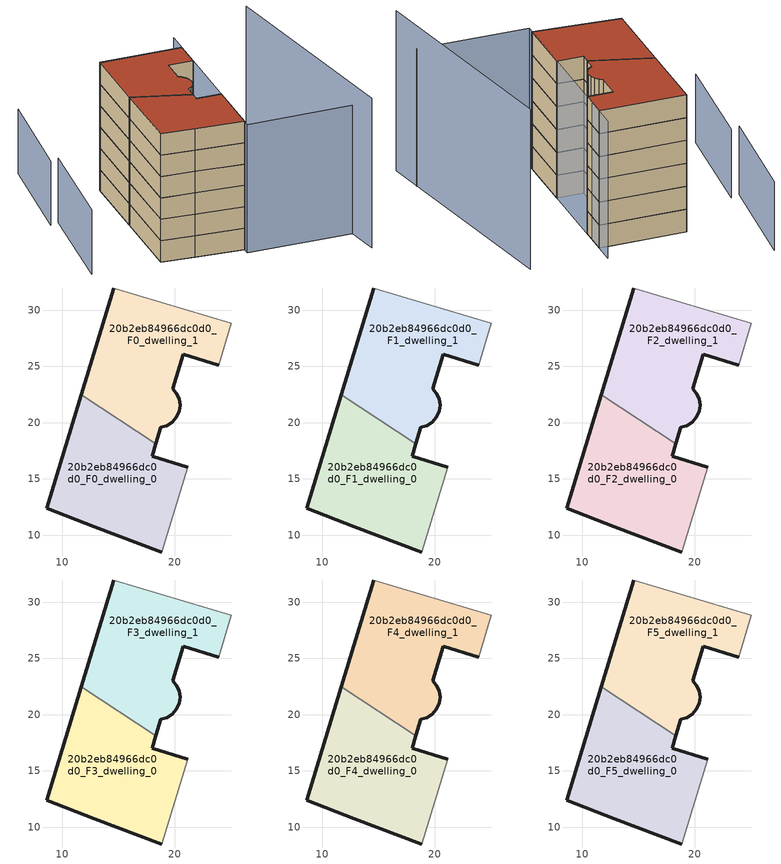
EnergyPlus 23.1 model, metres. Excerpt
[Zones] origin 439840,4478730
20b2eb84966dc0d0_F0_dwelling_0
 floor ground (EU_floor_Construction): 18.86,8.49 21.17,16.05 17.99,17.03 18.33,18.14 11.69,22.46 8.62,12.36 12.85,10.75 z0
 wall outside (EU_wall_Construction): 18.86,8.49 12.85,10.75 8.62,12.36 11.69,22.46 / 18.33,18.14 17.99,17.03 21.17,16.05 z0:3
 wall adiabatic (EU_wall_Construction): 21.17,16.05 18.86,8.49 z0:3
 wall to 20b2eb84966dc0d0_F0_dwelling_1 (EU_wall_Construction): 11.69,22.46 18.33,18.14 z0:3
20b2eb84966dc0d0_F0_dwelling_1
 floor ground (EU_floor_Construction): 20.14,20.46 20.39,20.99 20.48,21.56 20.4,22.11 20.15,22.63 19.83,23.03 20.76,26.08 23.9,25.12 25.02,28.83 14.57,31.96 11.69,22.46 18.33,18.14 18.77,19.58 19.3,19.72 19.78,20.02 z0
 wall outside (EU_wall_Construction): 11.69,22.46 14.57,31.96 / 23.9,25.12 20.76,26.08 19.83,23.03 20.15,22.63 20.4,22.11 20.48,21.56 20.39,20.99 20.14,20.46 19.78,20.02 19.3,19.72 18.77,19.58 18.33,18.14 z0:3
 wall adiabatic (EU_wall_Construction): 14.57,31.96 25.02,28.83 23.9,25.12 z0:3
20b2eb84966dc0d0_F1_dwelling_0
 floor to 20b2eb84966dc0d0_F0_dwelling_0 (EU_floor_Construction): 18.86,8.49 21.17,16.05 17.99,17.03 18.33,18.14 11.69,22.46 8.62,12.36 12.85,10.75 z3
 wall outside (EU_wall_Construction): 18.86,8.49 12.85,10.75 8.62,12.36 11.69,22.46 / 18.33,18.14 17.99,17.03 21.17,16.05 z3:6
 wall adiabatic (EU_wall_Construction): 21.17,16.05 18.86,8.49 z3:6
 wall to 20b2eb84966dc0d0_F1_dwelling_1 (EU_wall_Construction): 11.69,22.46 18.33,18.14 z3:6
20b2eb84966dc0d0_F1_dwelling_1
 floor to 20b2eb84966dc0d0_F0_dwelling_1 (EU_floor_Construction): 20.14,20.46 20.39,20.99 20.48,21.56 20.4,22.11 20.15,22.63 19.83,23.03 20.76,26.08 23.9,25.12 25.02,28.83 14.57,31.96 11.69,22.46 18.33,18.14 18.77,19.58 19.3,19.72 19.78,20.02 z3
 wall outside (EU_wall_Construction): 11.69,22.46 14.57,31.96 / 23.9,25.12 20.76,26.08 19.83,23.03 20.15,22.63 20.4,22.11 20.48,21.56 20.39,20.99 20.14,20.46 19.78,20.02 19.3,19.72 18.77,19.58 18.33,18.14 z3:6
 wall adiabatic (EU_wall_Construction): 14.57,31.96 25.02,28.83 23.9,25.12 z3:6
20b2eb84966dc0d0_F2_dwelling_0
 floor to 20b2eb84966dc0d0_F1_dwelling_0 (EU_floor_Construction): 18.86,8.49 21.17,16.05 17.99,17.03 18.33,18.14 11.69,22.46 8.62,12.36 12.85,10.75 z6
 wall outside (EU_wall_Construction): 18.86,8.49 12.85,10.75 8.62,12.36 11.69,22.46 / 18.33,18.14 17.99,17.03 21.17,16.05 z6:9
 wall adiabatic (EU_wall_Construction): 21.17,16.05 18.86,8.49 z6:9
 wall to 20b2eb84966dc0d0_F2_dwelling_1 (EU_wall_Construction): 11.69,22.46 18.33,18.14 z6:9
20b2eb84966dc0d0_F2_dwelling_1
 floor to 20b2eb84966dc0d0_F1_dwelling_1 (EU_floor_Construction): 20.14,20.46 20.39,20.99 20.48,21.56 20.4,22.11 20.15,22.63 19.83,23.03 20.76,26.08 23.9,25.12 25.02,28.83 14.57,31.96 11.69,22.46 18.33,18.14 18.77,19.58 19.3,19.72 19.78,20.02 z6
 wall outside (EU_wall_Construction): 11.69,22.46 14.57,31.96 / 23.9,25.12 20.76,26.08 19.83,23.03 20.15,22.63 20.4,22.11 20.48,21.56 20.39,20.99 20.14,20.46 19.78,20.02 19.3,19.72 18.77,19.58 18.33,18.14 z6:9
 wall adiabatic (EU_wall_Construction): 14.57,31.96 25.02,28.83 23.9,25.12 z6:9
20b2eb84966dc0d0_F3_dwelling_0
 floor to 20b2eb84966dc0d0_F2_dwelling_0 (EU_floor_Construction): 18.86,8.49 21.17,16.05 17.99,17.03 18.33,18.14 11.69,22.46 8.62,12.36 12.85,10.75 z9
 wall outside (EU_wall_Construction): 18.86,8.49 12.85,10.75 8.62,12.36 11.69,22.46 / 18.33,18.14 17.99,17.03 21.17,16.05 z9:12
 wall adiabatic (EU_wall_Construction): 21.17,16.05 18.86,8.49 z9:12
 wall to 20b2eb84966dc0d0_F3_dwelling_1 (EU_wall_Construction): 11.69,22.46 18.33,18.14 z9:12
20b2eb84966dc0d0_F3_dwelling_1
 floor to 20b2eb84966dc0d0_F2_dwelling_1 (EU_floor_Construction): 20.14,20.46 20.39,20.99 20.48,21.56 20.4,22.11 20.15,22.63 19.83,23.03 20.76,26.08 23.9,25.12 25.02,28.83 14.57,31.96 11.69,22.46 18.33,18.14 18.77,19.58 19.3,19.72 19.78,20.02 z9
 wall outside (EU_wall_Construction): 11.69,22.46 14.57,31.96 / 23.9,25.12 20.76,26.08 19.83,23.03 20.15,22.63 20.4,22.11 20.48,21.56 20.39,20.99 20.14,20.46 19.78,20.02 19.3,19.72 18.77,19.58 18.33,18.14 z9:12
 wall adiabatic (EU_wall_Construction): 14.57,31.96 25.02,28.83 23.9,25.12 z9:12
20b2eb84966dc0d0_F4_dwelling_0
 floor to 20b2eb84966dc0d0_F3_dwelling_0 (EU_floor_Construction): 18.86,8.49 21.17,16.05 17.99,17.03 18.33,18.14 11.69,22.46 8.62,12.36 12.85,10.75 z12
 wall outside (EU_wall_Construction): 18.86,8.49 12.85,10.75 8.62,12.36 11.69,22.46 / 18.33,18.14 17.99,17.03 21.17,16.05 z12:15
 wall adiabatic (EU_wall_Construction): 21.17,16.05 18.86,8.49 z12:15
 wall to 20b2eb84966dc0d0_F4_dwelling_1 (EU_wall_Construction): 11.69,22.46 18.33,18.14 z12:15
20b2eb84966dc0d0_F4_dwelling_1
 floor to 20b2eb84966dc0d0_F3_dwelling_1 (EU_floor_Construction): 20.14,20.46 20.39,20.99 20.48,21.56 20.4,22.11 20.15,22.63 19.83,23.03 20.76,26.08 23.9,25.12 25.02,28.83 14.57,31.96 11.69,22.46 18.33,18.14 18.77,19.58 19.3,19.72 19.78,20.02 z12
 wall outside (EU_wall_Construction): 11.69,22.46 14.57,31.96 / 23.9,25.12 20.76,26.08 19.83,23.03 20.15,22.63 20.4,22.11 20.48,21.56 20.39,20.99 20.14,20.46 19.78,20.02 19.3,19.72 18.77,19.58 18.33,18.14 z12:15
 wall adiabatic (EU_wall_Construction): 14.57,31.96 25.02,28.83 23.9,25.12 z12:15
20b2eb84966dc0d0_F5_dwelling_0
 floor to 20b2eb84966dc0d0_F4_dwelling_0 (EU_floor_Construction): 18.86,8.49 21.17,16.05 17.99,17.03 18.33,18.14 11.69,22.46 8.62,12.36 12.85,10.75 z15
 wall outside (EU_wall_Construction): 18.86,8.49 12.85,10.75 8.62,12.36 11.69,22.46 / 18.33,18.14 17.99,17.03 21.17,16.05 z15:18
 wall adiabatic (EU_wall_Construction): 21.17,16.05 18.86,8.49 z15:18
 wall to 20b2eb84966dc0d0_F5_dwelling_1 (EU_wall_Construction): 11.69,22.46 18.33,18.14 z15:18
 roof outside (EU_roof_Construction): 18.33,18.14 17.99,17.03 21.17,16.05 18.86,8.49 12.85,10.75 8.62,12.36 11.69,22.46 z18
20b2eb84966dc0d0_F5_dwelling_1
 floor to 20b2eb84966dc0d0_F4_dwelling_1 (EU_floor_Construction): 20.14,20.46 20.39,20.99 20.48,21.56 20.4,22.11 20.15,22.63 19.83,23.03 20.76,26.08 23.9,25.12 25.02,28.83 14.57,31.96 11.69,22.46 18.33,18.14 18.77,19.58 19.3,19.72 19.78,20.02 z15
 wall outside (EU_wall_Construction): 11.69,22.46 14.57,31.96 / 23.9,25.12 20.76,26.08 19.83,23.03 20.15,22.63 20.4,22.11 20.48,21.56 20.39,20.99 20.14,20.46 19.78,20.02 19.3,19.72 18.77,19.58 18.33,18.14 z15:18
 wall adiabatic (EU_wall_Construction): 14.57,31.96 25.02,28.83 23.9,25.12 z15:18
 roof outside (EU_roof_Construction): 25.02,28.83 23.9,25.12 20.76,26.08 19.83,23.03 20.15,22.63 20.4,22.11 20.48,21.56 20.39,20.99 20.14,20.46 19.78,20.02 19.3,19.72 18.77,19.58 18.33,18.14 11.69,22.46 14.57,31.96 z18
shading: 31.52,-0.93 34.59,27.97 z0:21; 32,3.55 18.59,7.61 / 18.59,7.61 25.81,31.43 z0:18; 5.23,28.54 -0.03,15.21 / 9.47,41.83 4.05,28.52 z0:9
[Building]
EU S2 Campaign: North Axis=0; Terrain=City; Solar Distribution=FullExterior
[Site:Location]
Madrid: Latitude=40.5; Longitude=-3.5; Time Zone=1; Elevation=609
[SizingPeriod:WeatherFileDays]
AnnualSizingPeriod: Begin Month=1; Begin Day of Month=1; End Month=12; End Day of Month=31; Day of Week for Start Day=Monday; Use Weather File Daylight Saving Period=No; Use Weather File Rain and Snow Indicators=No
[MATERIAL]
EU_InternalMass_Material: Roughness=MediumRough; Thickness=0.1; Conductivity=1; Density=1800; Specific Heat=900; Thermal Absorptance=0.9; Solar Absorptance=0.7; Visible Absorptance=0.7
[MATERIAL:NOMASS] Roughness=MediumRough; Thermal Absorptance=0.9; Solar Absorptance=0.7; Visible Absorptance=0.7
Name | Thermal Resistance
EU_wall_NoMass | 0.459673
EU_roof_NoMass | 0.495815
EU_floor_NoMass | 0.788942
[CONSTRUCTION]
EU_wall_Construction: EU_wall_NoMass
EU_roof_Construction: EU_roof_NoMass
EU_floor_Construction: EU_floor_NoMass
EU_InternalMass_Construction: EU_InternalMass_Material
[ZONE] Type=1; Multiplier=1; Ceiling Height=autocalculate; Floor Area=autocalculate; Part of Total Floor Area=Yes
Name | Volume
20b2eb84966dc0d0_F0_dwelling_0; 20b2eb84966dc0d0_F1_dwelling_0; 20b2eb84966dc0d0_F2_dwelling_0; 20b2eb84966dc0d0_F3_dwelling_0; 20b2eb84966dc0d0_F4_dwelling_0; 20b2eb84966dc0d0_F5_dwelling_0 | 299.295
20b2eb84966dc0d0_F0_dwelling_1 | 299.284
20b2eb84966dc0d0_F1_dwelling_1; 20b2eb84966dc0d0_F2_dwelling_1; 20b2eb84966dc0d0_F3_dwelling_1; 20b2eb84966dc0d0_F4_dwelling_1; 20b2eb84966dc0d0_F5_dwelling_1 | 299.285
[INTERNALMASS] Construction=EU_InternalMass_Construction
Name | Zone or ZoneList | Surface Area
20b2eb84966dc0d0_F0_dwelling_0_EU_InternalMass | 20b2eb84966dc0d0_F0_dwelling_0 | 99.7651
20b2eb84966dc0d0_F0_dwelling_1_EU_InternalMass | 20b2eb84966dc0d0_F0_dwelling_1 | 99.7636
20b2eb84966dc0d0_F1_dwelling_0_EU_InternalMass | 20b2eb84966dc0d0_F1_dwelling_0 | 99.7651
20b2eb84966dc0d0_F1_dwelling_1_EU_InternalMass | 20b2eb84966dc0d0_F1_dwelling_1 | 99.7636
20b2eb84966dc0d0_F2_dwelling_0_EU_InternalMass | 20b2eb84966dc0d0_F2_dwelling_0 | 99.7651
20b2eb84966dc0d0_F2_dwelling_1_EU_InternalMass | 20b2eb84966dc0d0_F2_dwelling_1 | 99.7636
20b2eb84966dc0d0_F3_dwelling_0_EU_InternalMass | 20b2eb84966dc0d0_F3_dwelling_0 | 99.7651
20b2eb84966dc0d0_F3_dwelling_1_EU_InternalMass | 20b2eb84966dc0d0_F3_dwelling_1 | 99.7636
20b2eb84966dc0d0_F4_dwelling_0_EU_InternalMass | 20b2eb84966dc0d0_F4_dwelling_0 | 99.7651
20b2eb84966dc0d0_F4_dwelling_1_EU_InternalMass | 20b2eb84966dc0d0_F4_dwelling_1 | 99.7636
20b2eb84966dc0d0_F5_dwelling_0_EU_InternalMass | 20b2eb84966dc0d0_F5_dwelling_0 | 99.7651
20b2eb84966dc0d0_F5_dwelling_1_EU_InternalMass | 20b2eb84966dc0d0_F5_dwelling_1 | 99.7636
[OTHEREQUIPMENT] Fuel Type=Electricity; Design Level Calculation Method=Watts/Area; Power per Zone Floor Area=1; Fraction Latent=0; Fraction Radiant=0; Fraction Lost=0; Carbon Dioxide Generation Rate=0; EndUse Subcategory=EU_Step8_InternalGains
Name | Zone or ZoneList or Space or SpaceList | Schedule
EU_Step8_InternalGain_20b2eb84966dc0d0_F0_dwelling_0_f000 | 20b2eb84966dc0d0_F0_dwelling_0 | EU_Step8_GainSchedule_20b2eb84966dc0d0_F0_dwelling_0_f000
EU_Step8_InternalGain_20b2eb84966dc0d0_F0_dwelling_1_f000 | 20b2eb84966dc0d0_F0_dwelling_1 | EU_Step8_GainSchedule_20b2eb84966dc0d0_F0_dwelling_1_f000
EU_Step8_InternalGain_20b2eb84966dc0d0_F1_dwelling_0_f000 | 20b2eb84966dc0d0_F1_dwelling_0 | EU_Step8_GainSchedule_20b2eb84966dc0d0_F1_dwelling_0_f000
EU_Step8_InternalGain_20b2eb84966dc0d0_F1_dwelling_1_f000 | 20b2eb84966dc0d0_F1_dwelling_1 | EU_Step8_GainSchedule_20b2eb84966dc0d0_F1_dwelling_1_f000
EU_Step8_InternalGain_20b2eb84966dc0d0_F2_dwelling_0_f000 | 20b2eb84966dc0d0_F2_dwelling_0 | EU_Step8_GainSchedule_20b2eb84966dc0d0_F2_dwelling_0_f000
EU_Step8_InternalGain_20b2eb84966dc0d0_F2_dwelling_1_f000 | 20b2eb84966dc0d0_F2_dwelling_1 | EU_Step8_GainSchedule_20b2eb84966dc0d0_F2_dwelling_1_f000
EU_Step8_InternalGain_20b2eb84966dc0d0_F3_dwelling_0_f000 | 20b2eb84966dc0d0_F3_dwelling_0 | EU_Step8_GainSchedule_20b2eb84966dc0d0_F3_dwelling_0_f000
EU_Step8_InternalGain_20b2eb84966dc0d0_F3_dwelling_1_f000 | 20b2eb84966dc0d0_F3_dwelling_1 | EU_Step8_GainSchedule_20b2eb84966dc0d0_F3_dwelling_1_f000
EU_Step8_InternalGain_20b2eb84966dc0d0_F4_dwelling_0_f000 | 20b2eb84966dc0d0_F4_dwelling_0 | EU_Step8_GainSchedule_20b2eb84966dc0d0_F4_dwelling_0_f000
EU_Step8_InternalGain_20b2eb84966dc0d0_F4_dwelling_1_f000 | 20b2eb84966dc0d0_F4_dwelling_1 | EU_Step8_GainSchedule_20b2eb84966dc0d0_F4_dwelling_1_f000
EU_Step8_InternalGain_20b2eb84966dc0d0_F5_dwelling_0_f000 | 20b2eb84966dc0d0_F5_dwelling_0 | EU_Step8_GainSchedule_20b2eb84966dc0d0_F5_dwelling_0_f000
EU_Step8_InternalGain_20b2eb84966dc0d0_F5_dwelling_1_f000 | 20b2eb84966dc0d0_F5_dwelling_1 | EU_Step8_GainSchedule_20b2eb84966dc0d0_F5_dwelling_1_f000
[ZONEVENTILATION:DESIGNFLOWRATE] Schedule=EU_AlwaysOn; Design Flow Rate Calculation Method=AirChanges/Hour; Air Changes per Hour=0.719161; Ventilation Type=Natural; Fan Pressure Rise=0; Fan Total Efficiency=1; Constant Term Coefficient=1; Temperature Term Coefficient=0; Velocity Term Coefficient=0; Velocity Squared Term Coefficient=0; Minimum Indoor Temperature=-100; Maximum Indoor Temperature=100; Delta Temperature=-100; Minimum Outdoor Temperature=-100; Maximum Outdoor Temperature=100; Maximum Wind Speed=40
Name | Zone or ZoneList or Space or SpaceList
EU_ConstantAir_20b2eb84966dc0d0_F0_dwelling_0 | 20b2eb84966dc0d0_F0_dwelling_0
EU_ConstantAir_20b2eb84966dc0d0_F0_dwelling_1 | 20b2eb84966dc0d0_F0_dwelling_1
EU_ConstantAir_20b2eb84966dc0d0_F1_dwelling_0 | 20b2eb84966dc0d0_F1_dwelling_0
EU_ConstantAir_20b2eb84966dc0d0_F1_dwelling_1 | 20b2eb84966dc0d0_F1_dwelling_1
EU_ConstantAir_20b2eb84966dc0d0_F2_dwelling_0 | 20b2eb84966dc0d0_F2_dwelling_0
EU_ConstantAir_20b2eb84966dc0d0_F2_dwelling_1 | 20b2eb84966dc0d0_F2_dwelling_1
EU_ConstantAir_20b2eb84966dc0d0_F3_dwelling_0 | 20b2eb84966dc0d0_F3_dwelling_0
EU_ConstantAir_20b2eb84966dc0d0_F3_dwelling_1 | 20b2eb84966dc0d0_F3_dwelling_1
EU_ConstantAir_20b2eb84966dc0d0_F4_dwelling_0 | 20b2eb84966dc0d0_F4_dwelling_0
EU_ConstantAir_20b2eb84966dc0d0_F4_dwelling_1 | 20b2eb84966dc0d0_F4_dwelling_1
EU_ConstantAir_20b2eb84966dc0d0_F5_dwelling_0 | 20b2eb84966dc0d0_F5_dwelling_0
EU_ConstantAir_20b2eb84966dc0d0_F5_dwelling_1 | 20b2eb84966dc0d0_F5_dwelling_1
[HVACTEMPLATE:THERMOSTAT] Constant Heating Setpoint=20; Constant Cooling Setpoint=50
EU_HeatOnly_20b2eb84966dc0d0_F0_dwelling_0; EU_HeatOnly_20b2eb84966dc0d0_F0_dwelling_1; EU_HeatOnly_20b2eb84966dc0d0_F1_dwelling_0; EU_HeatOnly_20b2eb84966dc0d0_F1_dwelling_1; EU_HeatOnly_20b2eb84966dc0d0_F2_dwelling_0; EU_HeatOnly_20b2eb84966dc0d0_F2_dwelling_1; EU_HeatOnly_20b2eb84966dc0d0_F3_dwelling_0; EU_HeatOnly_20b2eb84966dc0d0_F3_dwelling_1; EU_HeatOnly_20b2eb84966dc0d0_F4_dwelling_0; EU_HeatOnly_20b2eb84966dc0d0_F4_dwelling_1; EU_HeatOnly_20b2eb84966dc0d0_F5_dwelling_0; EU_HeatOnly_20b2eb84966dc0d0_F5_dwelling_1
[HVACTEMPLATE:ZONE:IDEALLOADSAIRSYSTEM] System Availability Schedule=EU_AlwaysOn; Maximum Heating Supply Air Temperature=50; Minimum Cooling Supply Air Temperature=13; Maximum Heating Supply Air Humidity Ratio=0.0156; Minimum Cooling Supply Air Humidity Ratio=0.0077; Heating Limit=NoLimit; Cooling Limit=NoLimit; Heating Availability Schedule=EU_AlwaysOn; Cooling Availability Schedule=EU_CoolingOff; Dehumidification Control Type=ConstantSensibleHeatRatio; Cooling Sensible Heat Ratio=0.7; Dehumidification Setpoint=60; Humidification Control Type=None; Humidification Setpoint=30; Outdoor Air Method=None; Outdoor Air Flow Rate per Person=0.00944; Outdoor Air Flow Rate per Zone Floor Area=0; Outdoor Air Flow Rate per Zone=0; Demand Controlled Ventilation Type=None; Outdoor Air Economizer Type=NoEconomizer; Heat Recovery Type=None; Sensible Heat Recovery Effectiveness=0.7; Latent Heat Recovery Effectiveness=0.65
Name | Template Thermostat
20b2eb84966dc0d0_F0_dwelling_0 | EU_HeatOnly_20b2eb84966dc0d0_F0_dwelling_0
20b2eb84966dc0d0_F0_dwelling_1 | EU_HeatOnly_20b2eb84966dc0d0_F0_dwelling_1
20b2eb84966dc0d0_F1_dwelling_0 | EU_HeatOnly_20b2eb84966dc0d0_F1_dwelling_0
20b2eb84966dc0d0_F1_dwelling_1 | EU_HeatOnly_20b2eb84966dc0d0_F1_dwelling_1
20b2eb84966dc0d0_F2_dwelling_0 | EU_HeatOnly_20b2eb84966dc0d0_F2_dwelling_0
20b2eb84966dc0d0_F2_dwelling_1 | EU_HeatOnly_20b2eb84966dc0d0_F2_dwelling_1
20b2eb84966dc0d0_F3_dwelling_0 | EU_HeatOnly_20b2eb84966dc0d0_F3_dwelling_0
20b2eb84966dc0d0_F3_dwelling_1 | EU_HeatOnly_20b2eb84966dc0d0_F3_dwelling_1
20b2eb84966dc0d0_F4_dwelling_0 | EU_HeatOnly_20b2eb84966dc0d0_F4_dwelling_0
20b2eb84966dc0d0_F4_dwelling_1 | EU_HeatOnly_20b2eb84966dc0d0_F4_dwelling_1
20b2eb84966dc0d0_F5_dwelling_0 | EU_HeatOnly_20b2eb84966dc0d0_F5_dwelling_0
20b2eb84966dc0d0_F5_dwelling_1 | EU_HeatOnly_20b2eb84966dc0d0_F5_dwelling_1
[SIZING:ZONE] Zone Cooling Design Supply Air Temperature Input Method=SupplyAirTemperature; Zone Cooling Design Supply Air Temperature=13; Zone Heating Design Supply Air Temperature Input Method=SupplyAirTemperature; Zone Heating Design Supply Air Temperature=50; Zone Cooling Design Supply Air Humidity Ratio=0.008; Zone Heating Design Supply Air Humidity Ratio=0.008; Cooling Design Air Flow Method=DesignDay; Cooling Design Air Flow Rate=0; Cooling Minimum Air Flow per Zone Floor Area=0.000762; Cooling Minimum Air Flow=0; Cooling Minimum Air Flow Fraction=0.2; Heating Design Air Flow Method=DesignDay; Heating Design Air Flow Rate=0; Heating Maximum Air Flow per Zone Floor Area=0.002032; Heating Maximum Air Flow=0.141576; Heating Maximum Air Flow Fraction=0.3; Account for Dedicated Outdoor Air System=No; Dedicated Outdoor Air System Control Strategy=NeutralSupplyAir; Dedicated Outdoor Air Low Setpoint Temperature for Design=autosize; Dedicated Outdoor Air High Setpoint Temperature for Design=autosize; Zone Load Sizing Method=Sensible Load Only No Latent Load; Zone Latent Cooling Design Supply Air Humidity Ratio Input Method=HumidityRatioDifference; Zone Cooling Design Supply Air Humidity Ratio Difference=0.005; Zone Latent Heating Design Supply Air Humidity Ratio Input Method=HumidityRatioDifference; Zone Humidification Design Supply Air Humidity Ratio Difference=0.005
20b2eb84966dc0d0_F0_dwelling_0; 20b2eb84966dc0d0_F0_dwelling_1; 20b2eb84966dc0d0_F1_dwelling_0; 20b2eb84966dc0d0_F1_dwelling_1; 20b2eb84966dc0d0_F2_dwelling_0; 20b2eb84966dc0d0_F2_dwelling_1; 20b2eb84966dc0d0_F3_dwelling_0; 20b2eb84966dc0d0_F3_dwelling_1; 20b2eb84966dc0d0_F4_dwelling_0; 20b2eb84966dc0d0_F4_dwelling_1; 20b2eb84966dc0d0_F5_dwelling_0; 20b2eb84966dc0d0_F5_dwelling_1
[SCHEDULE:CONSTANT]
Name | Hourly Value
EU_AlwaysOn | 1
EU_CoolingOff | 0
[SCHEDULE:FILE] Column Number=1; Rows to Skip at Top=0; Number of Hours of Data=8760; Column Separator=Comma; Interpolate to Timestep=No; Minutes per Item=60; Adjust Schedule for Daylight Savings=Yes
Name | File
EU_Step8_GainSchedule_20b2eb84966dc0d0_F0_dwelling_0_f000 | ../../schedules/20b2eb84966dc0d0/20b2eb84966dc0d0_F0_dwelling_0_f000_gain.csv
EU_Step8_GainSchedule_20b2eb84966dc0d0_F0_dwelling_1_f000 | ../../schedules/20b2eb84966dc0d0/20b2eb84966dc0d0_F0_dwelling_1_f000_gain.csv
EU_Step8_GainSchedule_20b2eb84966dc0d0_F1_dwelling_0_f000 | ../../schedules/20b2eb84966dc0d0/20b2eb84966dc0d0_F1_dwelling_0_f000_gain.csv
EU_Step8_GainSchedule_20b2eb84966dc0d0_F1_dwelling_1_f000 | ../../schedules/20b2eb84966dc0d0/20b2eb84966dc0d0_F1_dwelling_1_f000_gain.csv
EU_Step8_GainSchedule_20b2eb84966dc0d0_F2_dwelling_0_f000 | ../../schedules/20b2eb84966dc0d0/20b2eb84966dc0d0_F2_dwelling_0_f000_gain.csv
EU_Step8_GainSchedule_20b2eb84966dc0d0_F2_dwelling_1_f000 | ../../schedules/20b2eb84966dc0d0/20b2eb84966dc0d0_F2_dwelling_1_f000_gain.csv
EU_Step8_GainSchedule_20b2eb84966dc0d0_F3_dwelling_0_f000 | ../../schedules/20b2eb84966dc0d0/20b2eb84966dc0d0_F3_dwelling_0_f000_gain.csv
EU_Step8_GainSchedule_20b2eb84966dc0d0_F3_dwelling_1_f000 | ../../schedules/20b2eb84966dc0d0/20b2eb84966dc0d0_F3_dwelling_1_f000_gain.csv
EU_Step8_GainSchedule_20b2eb84966dc0d0_F4_dwelling_0_f000 | ../../schedules/20b2eb84966dc0d0/20b2eb84966dc0d0_F4_dwelling_0_f000_gain.csv
EU_Step8_GainSchedule_20b2eb84966dc0d0_F4_dwelling_1_f000 | ../../schedules/20b2eb84966dc0d0/20b2eb84966dc0d0_F4_dwelling_1_f000_gain.csv
EU_Step8_GainSchedule_20b2eb84966dc0d0_F5_dwelling_0_f000 | ../../schedules/20b2eb84966dc0d0/20b2eb84966dc0d0_F5_dwelling_0_f000_gain.csv
EU_Step8_GainSchedule_20b2eb84966dc0d0_F5_dwelling_1_f000 | ../../schedules/20b2eb84966dc0d0/20b2eb84966dc0d0_F5_dwelling_1_f000_gain.csv
